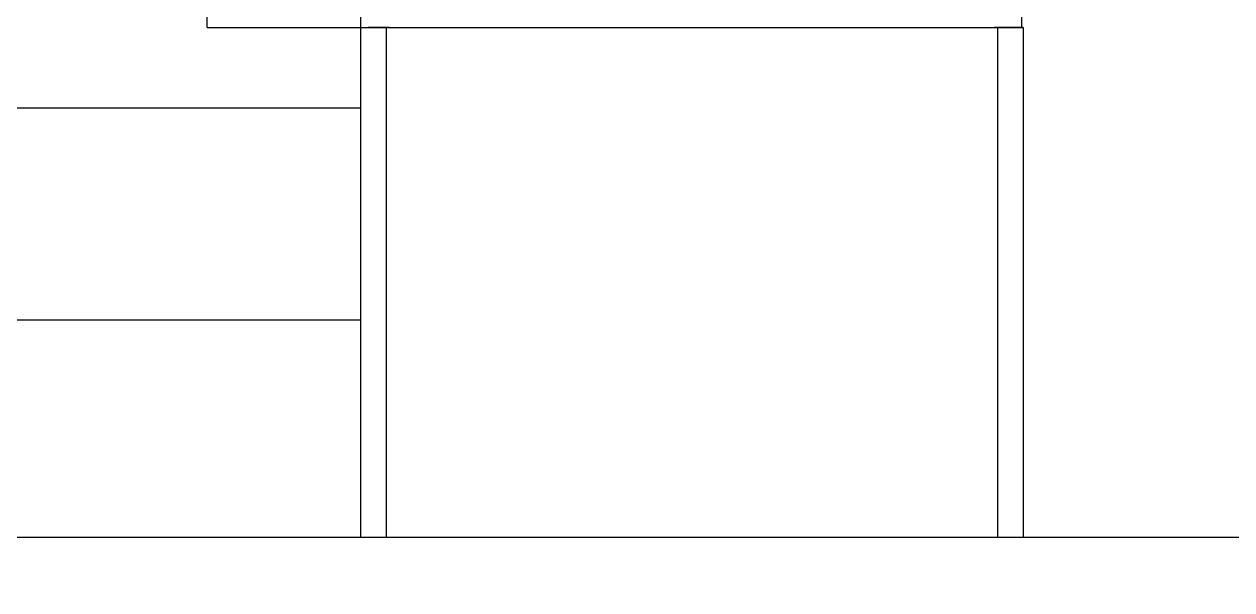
# Model space of a CAD drawing. Header units: inches. Extents: x -59 to 5673, y -29 to 4299.
# Drawn here: x 1675 to 2241, y 2614 to 2879 of the extents above; entities that cross this region are included whole.
import ezdxf

# ---------------------------------------------------------------- set-up
doc = ezdxf.new("R2010")
doc.units = ezdxf.units.IN
doc.header["$LTSCALE"] = 96
doc.header["$MEASUREMENT"] = 0
for name, color, linetype in [('A-ROOF-LEVL-THIN', 1, 'Continuous'), ('A-WALL-FULL', 6, 'Continuous'), ('A-WALL-PRHT', 4, 'Continuous')]:
    doc.layers.add(name, color=color, linetype=linetype)

msp = doc.modelspace()

# ---------------------------------------------------------------- linework, layer by layer
at = {"layer": 'A-ROOF-LEVL-THIN'}
for p, q in [((1760.33, 2877.33), (1760.33, 3093.08)), ((1760.33, 2877.33), (1832.33, 2877.33)), ((1216.58, 2839.56), (1832.58, 2839.56)), ((1251.96, 2740.22), (1832.58, 2740.22))]:
    msp.add_line(p, q, dxfattribs=at)
msp.add_lwpolyline([(2359.86, 2638.26), (1294.21, 2638.22), (453.77, 1797.78), (130.55, 1797.78), (-3.11, 1664.12), (132.47, 1528.54), (468.39, 1528.54), (1556.78, 440.15), (1556.78, 104.46), (1690.42, -29.18), (1824.07, 104.46), (1824.07, 290.15), (1914.26, 380.34), (1914.26, 1653.34), (2121.76, 1860.84), (2563.28, 1860.84), (2563.28, 336.84), (2558.28, 336.84), (2558.28, 312.84), (2795.53, 312.84), (2795.53, 231.84), (3167.28, 231.84)], dxfattribs=at)
at = {"layer": 'A-WALL-FULL'}
for p, q in [((2142.33, 2877.33), (2142.33, 3734.33)), ((1832.33, 3093.08), (1832.33, 2877.33)), ((2142.33, 2877.33), (2142.33, 2889.95)), ((1832.33, 2877.33), (2142.33, 2877.33)), ((1835.33, 2877.33), (1841.83, 2877.33)), ((1836.45, 2877.33), (1835.83, 2877.33)), ((1835.83, 2877.33), (1841.83, 2877.33)), ((1841.83, 2877.33), (1836.45, 2877.33)), ((1841.83, 2877.33), (1836.45, 2877.33)), ((1845.7, 2877.33), (1841.83, 2877.33)), ((1841.83, 2877.33), (2004.33, 2877.33)), ((1841.83, 2877.33), (2063.95, 2877.33)), ((1841.83, 2877.33), (2004.33, 2877.33)), ((1841.83, 2877.33), (2004.33, 2877.33)), ((2004.33, 2877.33), (2063.95, 2877.33)), ((2004.33, 2877.33), (2063.95, 2877.33)), ((2004.33, 2877.33), (2142.33, 2877.33)), ((2109.45, 2877.33), (2142.95, 2877.33)), ((2109.45, 2877.33), (2129.7, 2877.33)), ((2142.95, 2877.33), (2129.58, 2877.33)), ((2129.7, 2877.33), (2139.95, 2877.33)), ((2139.95, 2877.33), (2142.95, 2877.33))]:
    msp.add_line(p, q, dxfattribs=at)
at = {"layer": 'A-WALL-PRHT'}
for p, q in [((1832.33, 2877.33), (1832.33, 2638.24)), ((1844.33, 2877.33), (1844.33, 2638.24)), ((2130.95, 2877.33), (2130.95, 2638.26)), ((2142.95, 2877.33), (2142.95, 2638.26))]:
    msp.add_line(p, q, dxfattribs=at)

doc.saveas('drawing.dxf')
